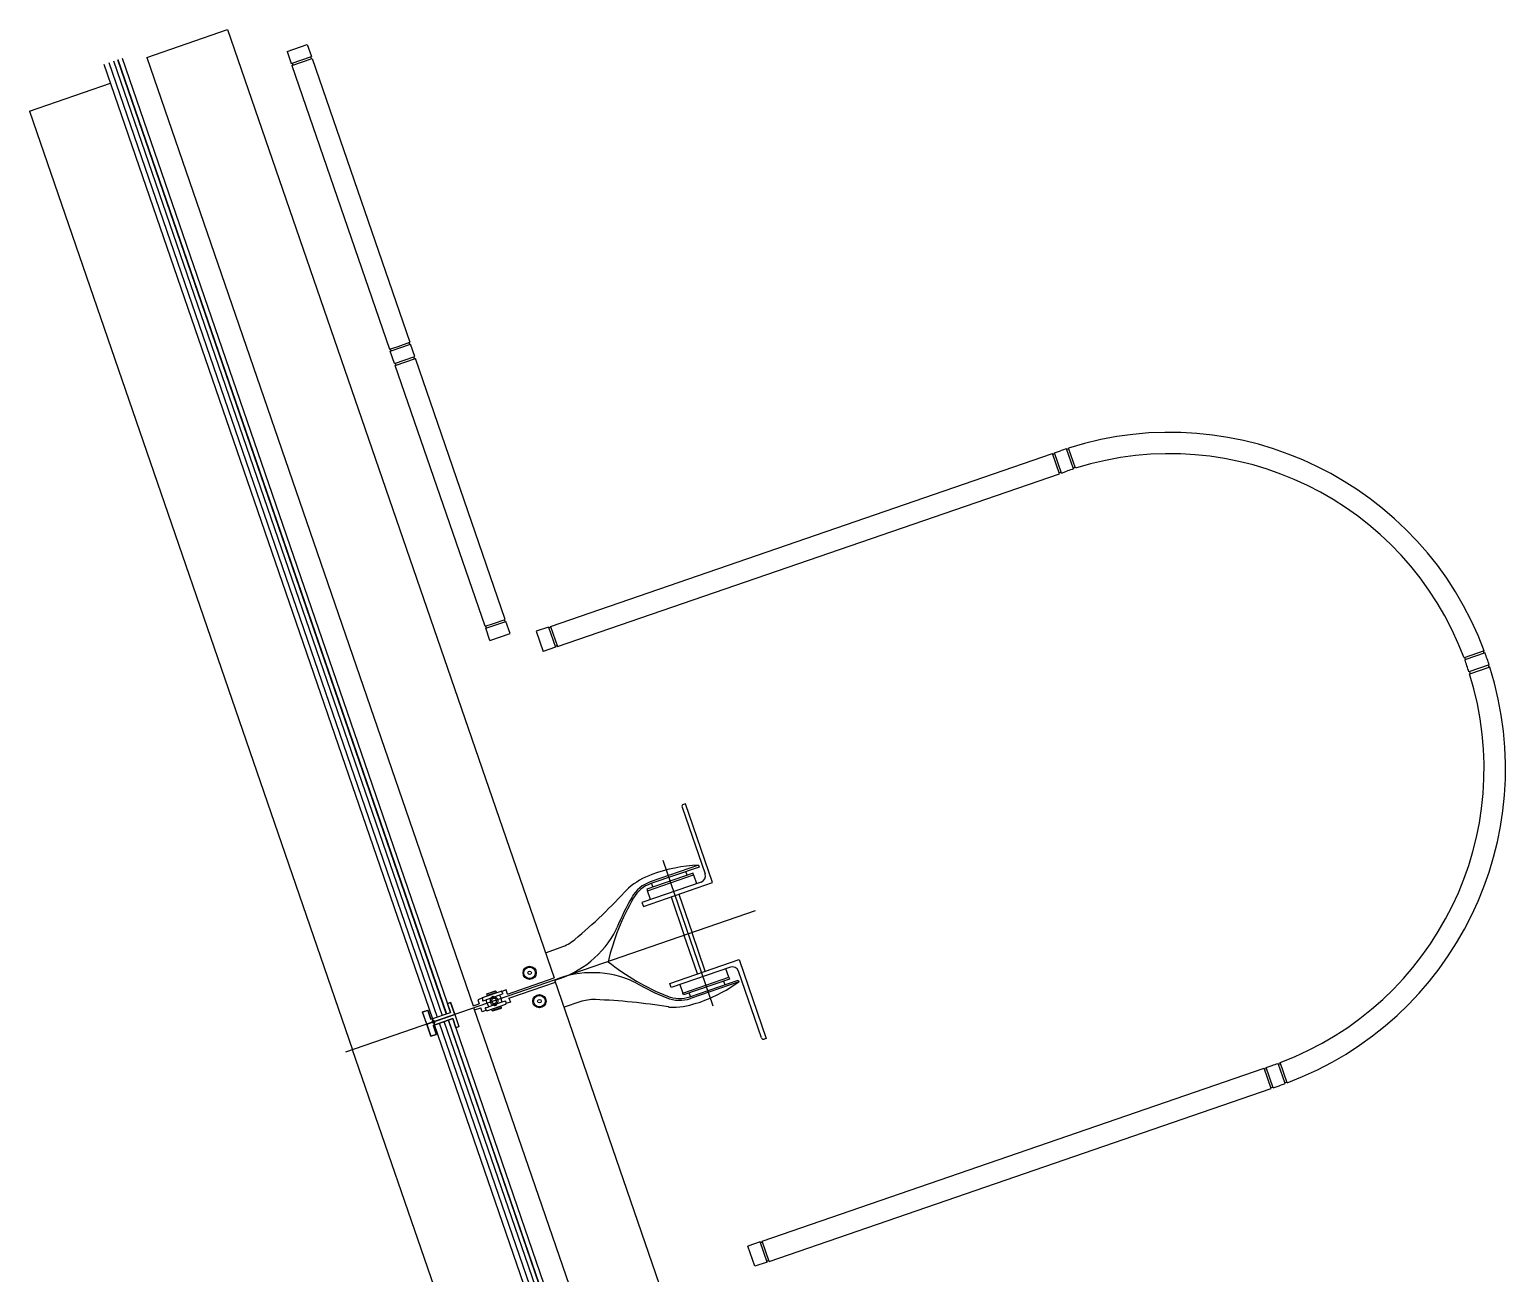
# Model space of a CAD drawing. Extents: x 809487 to 809680, y 818779 to 819225.
# Drawn here: x 809607.147 to 809610.599, y 818858.795 to 818861.703 of the extents above; entities that cross this region are included whole.
import ezdxf

# ---------------------------------------------------------------- set-up
doc = ezdxf.new("R2010")
doc.units = 0
for name, color, linetype in [('F-RC', 7, 'Continuous'), ('MAJ214__', 7, 'Continuous'), ('MAJ270__', 7, 'Continuous'), ('MAJ292__', 7, 'Continuous')]:
    doc.layers.add(name, color=color, linetype=linetype)

msp = doc.modelspace()

# ---------------------------------------------------------------- linework, layer by layer
at = {"layer": 'F-RC'}
for p, q in [((809607.7496, 818861.652), (809607.7969, 818861.6683)), ((809607.7496, 818861.652), (809607.7594, 818861.6237)), ((809607.7969, 818861.6683), (809607.8067, 818861.64)), ((809607.7594, 818861.6237), (809607.8067, 818861.64)), ((809607.761, 818861.619), (809607.8083, 818861.6352)), ((809607.761, 818861.619), (809607.9895, 818860.9556)), ((809607.7613, 818861.6243), (809607.7629, 818861.6196)), ((809607.8048, 818861.6393), (809607.8064, 818861.6346)), ((809607.8083, 818861.6352), (809608.0368, 818860.9719)), ((809607.9895, 818860.9556), (809608.0092, 818860.9623)), ((809607.9911, 818860.9508), (809608.0384, 818860.9671)), ((809608.0092, 818860.9623), (809608.0368, 818860.9719)), ((809608.0365, 818860.9665), (809608.0349, 818860.9712)), ((809608.0482, 818860.9388), (809608.0384, 818860.9671)), ((809608.0009, 818860.9225), (809607.9911, 818860.9508)), ((809607.993, 818860.9515), (809607.9914, 818860.9562)), ((809608.0009, 818860.9225), (809608.0482, 818860.9388)), ((809608.0025, 818860.9178), (809608.0498, 818860.934)), ((809608.0479, 818860.9334), (809608.0463, 818860.9381)), ((809608.2598, 818860.3242), (809608.0498, 818860.934)), ((809608.2125, 818860.3079), (809608.0025, 818860.9178)), ((809608.0044, 818860.9184), (809608.0028, 818860.9231)), ((809609.5888, 818860.6758), (809609.5725, 818860.7231)), ((809609.5935, 818860.6774), (809609.5772, 818860.7247)), ((809608.3656, 818860.3077), (809609.5393, 818860.7119)), ((809609.5556, 818860.6646), (809609.5393, 818860.7119)), ((809609.54, 818860.71), (809609.5447, 818860.7116)), ((809609.5441, 818860.7135), (809609.5582, 818860.7184)), ((809609.5603, 818860.6662), (809609.5441, 818860.7135)), ((809608.3819, 818860.2604), (809609.5556, 818860.6646)), ((809609.555, 818860.6665), (809609.5597, 818860.6681)), ((809609.5603, 818860.6662), (809609.5745, 818860.6711)), ((809608.2125, 818860.3079), (809608.2322, 818860.3147)), ((809608.2142, 818860.3032), (809608.2614, 818860.3194)), ((809608.216, 818860.3038), (809608.2144, 818860.3085)), ((809608.2322, 818860.3147), (809608.2598, 818860.3242)), ((809608.2595, 818860.3188), (809608.2579, 818860.3235)), ((809608.2712, 818860.2911), (809608.2614, 818860.3194)), ((809608.3609, 818860.3061), (809608.3325, 818860.2963)), ((809608.3609, 818860.3061), (809608.3771, 818860.2588)), ((809608.3656, 818860.3077), (809608.3819, 818860.2604)), ((809608.2239, 818860.2748), (809608.2142, 818860.3032)), ((809608.2239, 818860.2748), (809608.2712, 818860.2911)), ((809608.3325, 818860.2963), (809608.3488, 818860.2491)), ((809608.3662, 818860.3058), (809608.3615, 818860.3042)), ((809608.3771, 818860.2588), (809608.3488, 818860.2491)), ((809608.3812, 818860.2623), (809608.3765, 818860.2607)), ((809610.5493, 818860.2506), (809610.502, 818860.2343)), ((809610.551, 818860.2459), (809610.5037, 818860.2296)), ((809610.5608, 818860.2175), (809610.5135, 818860.2012)), ((809610.5623, 818860.2127), (809610.515, 818860.1964)), ((809608.8605, 818858.8705), (809610.0342, 818859.2747)), ((809610.0505, 818859.2274), (809610.0342, 818859.2747)), ((809610.0349, 818859.2728), (809610.0396, 818859.2744)), ((809610.0389, 818859.2763), (809610.0531, 818859.2812)), ((809610.0552, 818859.229), (809610.0389, 818859.2763)), ((809610.0835, 818859.2389), (809610.0672, 818859.2862)), ((809610.0882, 818859.2407), (809610.0719, 818859.288)), ((809608.8767, 818858.8233), (809610.0505, 818859.2274)), ((809610.0498, 818859.2293), (809610.0546, 818859.2309)), ((809610.0552, 818859.229), (809610.0694, 818859.2339)), ((809608.8557, 818858.8689), (809608.8274, 818858.8591)), ((809608.8436, 818858.8119), (809608.8274, 818858.8591)), ((809608.872, 818858.8216), (809608.8557, 818858.8689)), ((809608.8611, 818858.8686), (809608.8564, 818858.867)), ((809608.8767, 818858.8233), (809608.8605, 818858.8705)), ((809608.8761, 818858.8251), (809608.8714, 818858.8235)), ((809608.872, 818858.8216), (809608.8436, 818858.8119))]:
    msp.add_line(p, q, dxfattribs=at)
for radius, start, end in [(0.785, 20.4599, 107.5401), (0.785, 107.9051, 109), (0.783, 107.5363, 107.9023), (0.735, 20.5593, 107.4407), (0.735, 107.8306, 109), (0.737, 107.445, 107.8338), (0.783, 20.0977, 20.4637), (0.785, 17.9051, 20.0949), (0.785, 290.4599, 17.5401), (0.735, 17.8306, 20.1694), (0.737, 20.1662, 20.555), (0.783, 17.5363, 17.9023), (0.735, 290.5593, 17.4407), (0.737, 17.445, 17.8338), (0.735, 289, 290.1694), (0.737, 290.1662, 290.555), (0.785, 289, 290.0949), (0.783, 290.0977, 290.4637)]:
    msp.add_arc((809609.8138, 818859.9762), radius, start, end, dxfattribs=at)
at = {"layer": 'MAJ214__'}
for p, q in [((809607.3325, 818861.6257), (809608.1008, 818859.3943)), ((809607.3439, 818861.6296), (809608.1122, 818859.3983)), ((809607.3533, 818861.6329), (809608.1216, 818859.4015)), ((809607.354, 818861.6331), (809608.1224, 818859.4018)), ((809607.4214, 818861.6379), (809608.1849, 818859.4206)), ((809608.6281, 818859.7614), (809608.7454, 818859.4205)), ((809608.685, 818859.726), (809608.6821, 818859.7345)), ((809608.6017, 818859.7068), (809608.6046, 818859.6984)), ((809608.6476, 818859.6754), (809608.6786, 818859.5854)), ((809608.6656, 818859.6816), (809608.6966, 818859.5915)), ((809608.7096, 818859.4954), (809608.6786, 818859.5854)), ((809608.7276, 818859.5015), (809608.6966, 818859.5915)), ((809608.2653, 818859.4483), (809608.374, 818859.4858)), ((809608.7703, 818859.4784), (809608.7732, 818859.47)), ((809608.2065, 818859.44), (809608.2505, 818859.4551)), ((809608.2463, 818859.4457), (809608.2155, 818859.4351)), ((809608.2381, 818859.4551), (809608.2163, 818859.4476)), ((809608.217, 818859.4489), (809608.2163, 818859.4476)), ((809608.2163, 818859.4476), (809608.2173, 818859.4448)), ((809608.217, 818859.4489), (809608.2368, 818859.4557)), ((809608.2391, 818859.4522), (809608.2173, 818859.4448)), ((809608.2197, 818859.4456), (809608.2194, 818859.4449)), ((809608.2195, 818859.4445), (809608.2194, 818859.4449)), ((809608.2367, 818859.4514), (809608.2373, 818859.4511)), ((809608.2368, 818859.4557), (809608.2381, 818859.4551)), ((809608.2375, 818859.4507), (809608.2373, 818859.4511)), ((809608.2381, 818859.4551), (809608.2391, 818859.4522)), ((809608.254, 818859.4484), (809608.2464, 818859.4458)), ((809608.262, 818859.4578), (809608.2516, 818859.4542)), ((809608.2653, 818859.4483), (809608.262, 818859.4578)), ((809608.2685, 818859.4389), (809608.3772, 818859.4763)), ((809608.6928, 818859.4423), (809608.6899, 818859.4508)), ((809608.1849, 818859.4206), (809608.1991, 818859.4255)), ((809609.1372, 818856.6549), (809608.1865, 818859.4158)), ((809608.1881, 818859.4112), (809608.2024, 818859.4161)), ((809608.2062, 818859.4386), (809608.1958, 818859.435)), ((809608.1958, 818859.435), (809608.1991, 818859.4255)), ((809608.2056, 818859.4066), (809608.2024, 818859.4161)), ((809608.216, 818859.4102), (809608.2056, 818859.4066)), ((809608.2079, 818859.4325), (809608.2155, 818859.4351)), ((809608.2136, 818859.416), (809608.2212, 818859.4186)), ((809608.2171, 818859.4093), (809608.2611, 818859.4244)), ((809608.252, 818859.4292), (809608.2212, 818859.4186)), ((809608.2503, 818859.4196), (809608.2285, 818859.4121)), ((809608.2295, 818859.4093), (809608.2285, 818859.4121)), ((809608.2513, 818859.4168), (809608.2295, 818859.4093)), ((809608.2308, 818859.4087), (809608.2295, 818859.4093)), ((809608.2301, 818859.4137), (809608.2303, 818859.4133)), ((809608.2309, 818859.413), (809608.2303, 818859.4133)), ((809608.2308, 818859.4087), (809608.2507, 818859.4155)), ((809608.2479, 818859.4188), (809608.2482, 818859.4195)), ((809608.2481, 818859.4199), (809608.2482, 818859.4195)), ((809608.2513, 818859.4168), (809608.2503, 818859.4196)), ((809608.2507, 818859.4155), (809608.2513, 818859.4168)), ((809608.2597, 818859.4319), (809608.2521, 818859.4292)), ((809608.2718, 818859.4294), (809608.2614, 818859.4258)), ((809608.2685, 818859.4389), (809608.2718, 818859.4294)), ((809609.042, 818856.6618), (809608.106, 818859.3802)), ((809609.0533, 818856.6657), (809608.1173, 818859.3841)), ((809609.0628, 818856.669), (809608.1268, 818859.3873)), ((809609.0635, 818856.6692), (809608.1275, 818859.3876))]:
    msp.add_line(p, q, dxfattribs=at)
for points in [[(809608.5796, 818859.6625), (809608.5829, 818859.6531), (809608.7446, 818859.7088), (809608.6811, 818859.8932), (809608.6764, 818859.8916)], [(809608.6733, 818859.8853), (809608.727, 818859.7291)], [(809608.5995, 818859.6694), (809608.5925, 818859.6895), (809608.7003, 818859.7266), (809608.7073, 818859.7065)], [(809608.7119, 818859.7492), (809608.5991, 818859.7104)], [(809608.7177, 818859.7101), (809608.5796, 818859.6625)], [(809608.6481, 818859.4636), (809608.6448, 818859.473), (809608.8066, 818859.5287), (809608.8701, 818859.3443), (809608.8654, 818859.3426)], [(809608.7862, 818859.5111), (809608.6481, 818859.4636)], [(809608.668, 818859.4704), (809608.6749, 818859.4503), (809608.7827, 818859.4874), (809608.7757, 818859.5075)], [(809608.859, 818859.3457), (809608.8053, 818859.5018)], [(809608.8057, 818859.4767), (809608.6929, 818859.4379)]]:
    msp.add_lwpolyline(points, dxfattribs=at)
for points in [[(809608.7003, 818859.7266), (809608.6989, 818859.7308), (809608.5911, 818859.6937), (809608.5925, 818859.6895)], [(809608.7827, 818859.4874), (809608.7841, 818859.4832), (809608.6763, 818859.4461), (809608.6749, 818859.4503)]]:
    msp.add_lwpolyline(points, close=True, dxfattribs=at)
for centre, radius in [((809608.3169, 818859.4978), 0.0155), ((809608.3169, 818859.4978), 0.0135), ((809608.3169, 818859.4978), 0.0042), ((809608.3397, 818859.4317), 0.0155), ((809608.3397, 818859.4317), 0.0135), ((809608.3397, 818859.4317), 0.0042)]:
    msp.add_circle(centre, radius, dxfattribs=at)
for centre, radius, start, end in [((809608.678, 818859.8869), 0.005, 109, 199), ((809608.7128, 818859.7243), 0.015, 289, 19), ((809608.6248, 818859.6355), 0.0792, 109, 149.9624), ((809609.0471, 818859.3913), 0.567, 149.9624, 158.1041), ((809608.3132, 818859.7031), 0.2307, 285.6773, 333.2312), ((809608.5025, 818859.6102), 0.02, 326.6754, 338.1041), ((809608.4632, 818859.2676), 0.2307, 64.7688, 112.3227), ((809608.7911, 818859.497), 0.015, 19, 109), ((809608.5551, 818859.4573), 0.02, 59.8959, 71.3246), ((809608.8495, 818859.9652), 0.567, 239.8959, 248.0376), ((809608.2338, 818859.4322), 0.0095, 145.1826, 199.0001), ((809608.2338, 818859.4322), 0.0095, 198.9999, 252.8174), ((809608.2338, 818859.4322), 0.006, 18.9999, 199.0001), ((809608.2338, 818859.4322), 0.006, 198.9999, 19.0001), ((809608.2338, 818859.4322), 0.0109, 101.1265, 116.8735), ((809608.2338, 818859.4322), 0.0109, 281.1265, 296.8735), ((809608.2338, 818859.4322), 0.0095, 18.9999, 71.3051), ((809608.2338, 818859.4322), 0.0095, 326.6949, 19.0001), ((809608.6671, 818859.5128), 0.0792, 248.0376, 289), ((809608.8638, 818859.3474), 0.005, 199, 289)]:
    msp.add_arc(centre, radius, start, end, dxfattribs=at)
for points, degree in [([(809608.2464, 818859.4458), (809608.2464, 818859.4458), (809608.2463, 818859.4458), (809608.2463, 818859.4457)], 2), ([(809608.2464, 818859.4458), (809608.2464, 818859.4458), (809608.2464, 818859.4458), (809608.2465, 818859.4456), (809608.2466, 818859.4454), (809608.2468, 818859.4449), (809608.247, 818859.4445), (809608.2476, 818859.4434), (809608.2481, 818859.4426), (809608.2492, 818859.4405), (809608.2497, 818859.4394), (809608.2502, 818859.4381), (809608.2502, 818859.438), (809608.2502, 818859.4379)], 3), ([(809608.2512, 818859.4547), (809608.2511, 818859.4548), (809608.2511, 818859.4548), (809608.251, 818859.4549), (809608.251, 818859.4549), (809608.2509, 818859.455), (809608.2509, 818859.455), (809608.2508, 818859.455), (809608.2508, 818859.4551), (809608.2508, 818859.4551), (809608.2507, 818859.4551), (809608.2507, 818859.4551), (809608.2506, 818859.4551), (809608.2506, 818859.4551), (809608.2505, 818859.4551), (809608.2505, 818859.4551)], 3), ([(809608.2543, 818859.4494), (809608.2542, 818859.4497), (809608.2541, 818859.45), (809608.2537, 818859.4508), (809608.2534, 818859.4513), (809608.2529, 818859.4523), (809608.2526, 818859.4528), (809608.2519, 818859.4538), (809608.2516, 818859.4543), (809608.2512, 818859.4547)], 3), ([(809608.254, 818859.4484), (809608.254, 818859.4484), (809608.254, 818859.4484), (809608.2541, 818859.4484), (809608.2541, 818859.4484), (809608.2542, 818859.4485), (809608.2542, 818859.4485), (809608.2543, 818859.4486), (809608.2543, 818859.4486), (809608.2544, 818859.4488), (809608.2544, 818859.4489), (809608.2544, 818859.449), (809608.2544, 818859.4491), (809608.2544, 818859.4492)], 3), ([(809608.2543, 818859.4494), (809608.2543, 818859.4493), (809608.2543, 818859.4493), (809608.2544, 818859.4493), (809608.2544, 818859.4492), (809608.2544, 818859.4492), (809608.2544, 818859.4492), (809608.2544, 818859.4492)], 3), ([(809608.2065, 818859.44), (809608.2065, 818859.44), (809608.2065, 818859.44), (809608.2064, 818859.4399), (809608.2064, 818859.4399), (809608.2063, 818859.4398), (809608.2063, 818859.4398), (809608.2063, 818859.4397), (809608.2063, 818859.4397), (809608.2063, 818859.4396), (809608.2063, 818859.4396), (809608.2063, 818859.4395), (809608.2062, 818859.4394), (809608.2062, 818859.4394), (809608.2062, 818859.4393), (809608.2062, 818859.4393)], 3), ([(809608.2062, 818859.4393), (809608.2062, 818859.4386), (809608.2063, 818859.438), (809608.2063, 818859.4369), (809608.2064, 818859.4363), (809608.2066, 818859.4352), (809608.2067, 818859.4346), (809608.2069, 818859.4338), (809608.207, 818859.4334), (809608.2071, 818859.4331)], 3), ([(809608.2071, 818859.4329), (809608.2071, 818859.4329), (809608.2071, 818859.4329), (809608.2071, 818859.433), (809608.2071, 818859.433), (809608.2071, 818859.433), (809608.2071, 818859.4331), (809608.2071, 818859.4331)], 3), ([(809608.2071, 818859.4329), (809608.2071, 818859.4329), (809608.2072, 818859.4328), (809608.2072, 818859.4327), (809608.2073, 818859.4327), (809608.2074, 818859.4326), (809608.2074, 818859.4325), (809608.2076, 818859.4325), (809608.2076, 818859.4325), (809608.2078, 818859.4325), (809608.2078, 818859.4325), (809608.2079, 818859.4325), (809608.2079, 818859.4325), (809608.2079, 818859.4325)], 3), ([(809608.2132, 818859.4152), (809608.2132, 818859.4152), (809608.2132, 818859.4153), (809608.2132, 818859.4154), (809608.2132, 818859.4155), (809608.2132, 818859.4156), (809608.2132, 818859.4157), (809608.2133, 818859.4158), (809608.2134, 818859.4159), (809608.2135, 818859.4159), (809608.2135, 818859.416), (809608.2136, 818859.416), (809608.2136, 818859.416), (809608.2136, 818859.416)], 3), ([(809608.2132, 818859.4152), (809608.2132, 818859.4152), (809608.2132, 818859.4152), (809608.2132, 818859.4151), (809608.2133, 818859.4151), (809608.2133, 818859.4151), (809608.2133, 818859.415), (809608.2133, 818859.415)], 3), ([(809608.2164, 818859.4097), (809608.2161, 818859.4101), (809608.2157, 818859.4106), (809608.215, 818859.4116), (809608.2147, 818859.4121), (809608.2142, 818859.4131), (809608.2139, 818859.4136), (809608.2136, 818859.4144), (809608.2134, 818859.4147), (809608.2133, 818859.415)], 3), ([(809608.2174, 818859.4265), (809608.217, 818859.4276), (809608.2167, 818859.4286), (809608.2163, 818859.4307), (809608.2161, 818859.4318), (809608.2159, 818859.4333), (809608.2158, 818859.4338), (809608.2157, 818859.4345), (809608.2156, 818859.4348), (809608.2155, 818859.435), (809608.2155, 818859.4351), (809608.2155, 818859.4351)], 3), ([(809608.2171, 818859.4093), (809608.2171, 818859.4092), (809608.217, 818859.4092), (809608.217, 818859.4093), (809608.2169, 818859.4093), (809608.2168, 818859.4093), (809608.2168, 818859.4093), (809608.2168, 818859.4094), (809608.2167, 818859.4094), (809608.2167, 818859.4094), (809608.2166, 818859.4094), (809608.2166, 818859.4095), (809608.2166, 818859.4095), (809608.2165, 818859.4096), (809608.2165, 818859.4096), (809608.2164, 818859.4097)], 3), ([(809608.2174, 818859.4265), (809608.2177, 818859.4255), (809608.2181, 818859.4245), (809608.2191, 818859.4226), (809608.2196, 818859.4216), (809608.2203, 818859.4203), (809608.2206, 818859.4198), (809608.221, 818859.4192), (809608.2211, 818859.419), (809608.2212, 818859.4187), (809608.2212, 818859.4186), (809608.2212, 818859.4186)], 3), ([(809608.2259, 818859.4374), (809608.226, 818859.4376), (809608.2261, 818859.4378), (809608.2263, 818859.4381), (809608.2264, 818859.4383), (809608.2266, 818859.4385), (809608.2266, 818859.4386), (809608.2267, 818859.4387), (809608.2267, 818859.4387), (809608.2267, 818859.4387)], 3), ([(809608.2267, 818859.4387), (809608.2277, 818859.4402), (809608.2289, 818859.442)], 2), ([(809608.2308, 818859.4232), (809608.2309, 818859.4231), (809608.2312, 818859.4231), (809608.2316, 818859.4229), (809608.2318, 818859.4229), (809608.232, 818859.4228), (809608.2321, 818859.4227), (809608.2322, 818859.4227), (809608.2322, 818859.4227), (809608.2322, 818859.4227)], 3), ([(809608.2317, 818859.4429), (809608.2336, 818859.4423), (809608.2354, 818859.4417)], 2), ([(809608.2322, 818859.4227), (809608.234, 818859.4221), (809608.2359, 818859.4215)], 2), ([(809608.2354, 818859.4417), (809608.2354, 818859.4417), (809608.2354, 818859.4417), (809608.2355, 818859.4417), (809608.2356, 818859.4416), (809608.2358, 818859.4415), (809608.236, 818859.4415), (809608.2365, 818859.4413), (809608.2367, 818859.4413), (809608.2368, 818859.4412)], 3), ([(809608.2388, 818859.4224), (809608.2399, 818859.4242), (809608.2409, 818859.4257)], 2), ([(809608.2409, 818859.4257), (809608.2409, 818859.4257), (809608.2409, 818859.4257), (809608.241, 818859.4258), (809608.241, 818859.4259), (809608.2412, 818859.4261), (809608.2413, 818859.4263), (809608.2415, 818859.4266), (809608.2416, 818859.4268), (809608.2417, 818859.427)], 3), ([(809608.2521, 818859.4292), (809608.2521, 818859.4293), (809608.2521, 818859.4293), (809608.252, 818859.4294), (809608.252, 818859.4296), (809608.2519, 818859.4302), (809608.2518, 818859.4306), (809608.2516, 818859.4318), (809608.2515, 818859.4329), (809608.251, 818859.4351), (809608.2507, 818859.4363), (809608.2503, 818859.4376), (809608.2503, 818859.4377), (809608.2502, 818859.4379)], 3), ([(809608.2521, 818859.4292), (809608.2521, 818859.4292), (809608.252, 818859.4292), (809608.252, 818859.4292)], 2), ([(809608.2597, 818859.4319), (809608.2597, 818859.4319), (809608.2597, 818859.4319), (809608.2598, 818859.4319), (809608.2598, 818859.4319), (809608.2599, 818859.4319), (809608.2599, 818859.4319), (809608.26, 818859.4319), (809608.2601, 818859.4319), (809608.2602, 818859.4318), (809608.2603, 818859.4317), (809608.2604, 818859.4316), (809608.2605, 818859.4316), (809608.2605, 818859.4315)], 3), ([(809608.2605, 818859.4313), (809608.2605, 818859.4313), (809608.2605, 818859.4313), (809608.2605, 818859.4314), (809608.2605, 818859.4314), (809608.2605, 818859.4315), (809608.2605, 818859.4315), (809608.2605, 818859.4315)], 3), ([(809608.2605, 818859.4313), (809608.2606, 818859.431), (809608.2607, 818859.4306), (809608.2609, 818859.4298), (809608.261, 818859.4292), (809608.2612, 818859.4281), (809608.2613, 818859.4275), (809608.2614, 818859.4264), (809608.2614, 818859.4257), (809608.2614, 818859.4251)], 3), ([(809608.2614, 818859.4251), (809608.2614, 818859.4251), (809608.2614, 818859.425), (809608.2614, 818859.4249), (809608.2613, 818859.4249), (809608.2613, 818859.4248), (809608.2613, 818859.4248), (809608.2613, 818859.4247), (809608.2613, 818859.4247), (809608.2613, 818859.4246), (809608.2612, 818859.4246), (809608.2612, 818859.4245), (809608.2612, 818859.4245), (809608.2611, 818859.4244), (809608.2611, 818859.4244), (809608.2611, 818859.4244)], 3)]:
    msp.add_open_spline(points, degree=degree, dxfattribs=at)
at = {"layer": 'MAJ270__'}
for p, q in [((809608.8446, 818859.6424), (809607.8864, 818859.3125)), ((809608.0895, 818859.3904), (809608.0944, 818859.3762)), ((809608.0895, 818859.3904), (809608.0944, 818859.3762)), ((809608.0944, 818859.3762), (809608.0895, 818859.3904)), ((809608.0944, 818859.3763), (809608.0895, 818859.3904))]:
    msp.add_line(p, q, dxfattribs=at)
for centre in [(809608.0919, 818859.3833), (809608.092, 818859.3833), (809608.092, 818859.3833), (809608.092, 818859.3833)]:
    msp.add_circle(centre, 0.003, dxfattribs=at)
at = {"layer": 'MAJ292__'}
for p, q in [((809607.4214, 818861.6379), (809607.6105, 818861.703)), ((809607.6105, 818861.703), (809608.374, 818859.4858)), ((809607.3212, 818861.6218), (809608.0895, 818859.3904)), ((809607.3637, 818861.6364), (809608.132, 818859.4051)), ((809607.1474, 818861.5122), (809607.3365, 818861.5773)), ((809607.1474, 818861.5122), (809607.9028, 818859.3182)), ((809609.3127, 818856.7594), (809608.3756, 818859.4809)), ((809608.0666, 818859.4062), (809608.0788, 818859.4105)), ((809608.0862, 818859.3892), (809608.0788, 818859.4105)), ((809608.1247, 818859.4263), (809608.1321, 818859.4288)), ((809608.1321, 818859.405), (809608.1247, 818859.4263)), ((809608.1418, 818859.4004), (809608.1321, 818859.4288)), ((809608.0763, 818859.3779), (809608.0666, 818859.4062)), ((809608.0763, 818859.378), (809608.1418, 818859.4005)), ((809608.0763, 818859.3779), (809608.1418, 818859.4004)), ((809608.0763, 818859.3779), (809608.1418, 818859.4004)), ((809608.0763, 818859.3779), (809608.1418, 818859.4004)), ((809608.0763, 818859.3779), (809608.0861, 818859.3495)), ((809608.0862, 818859.3892), (809608.1321, 818859.405)), ((809608.0911, 818859.375), (809608.1369, 818859.3908)), ((809608.0911, 818859.375), (809608.0984, 818859.3538)), ((809609.0304, 818856.6578), (809608.0944, 818859.3762)), ((809608.1369, 818859.3908), (809608.1443, 818859.3696)), ((809609.073, 818856.6725), (809608.1369, 818859.3908)), ((809608.1418, 818859.4004), (809608.1516, 818859.3721)), ((809608.0861, 818859.3495), (809608.0984, 818859.3538)), ((809608.1443, 818859.3696), (809608.1516, 818859.3721)), ((809608.8535, 818856.5572), (809607.9029, 818859.3182))]:
    msp.add_line(p, q, dxfattribs=at)
for points in [[(809608.7119, 818859.7492), (809608.7132, 818859.7452), (809608.6004, 818859.7064)], [(809608.3536, 818859.5448), (809608.3904, 818859.5575)], [(809608.6915, 818859.4419), (809608.8043, 818859.4807), (809608.8057, 818859.4767)], [(809608.0763, 818859.378), (809608.0665, 818859.4063), (809608.0788, 818859.4106), (809608.0862, 818859.3893), (809608.132, 818859.4051), (809608.1247, 818859.4264), (809608.132, 818859.4289), (809608.1418, 818859.4005)], [(809608.4344, 818859.4299), (809608.3976, 818859.4172)], [(809608.0984, 818859.3538), (809608.0861, 818859.3495), (809608.0763, 818859.3779)], [(809608.1418, 818859.4004), (809608.1516, 818859.3721), (809608.1443, 818859.3696), (809608.1369, 818859.3908), (809608.0911, 818859.375), (809608.0984, 818859.3538)]]:
    msp.add_lwpolyline(points, dxfattribs=at)
for centre, radius, start, end in [((809608.6598, 818859.5647), 0.1724, 109.2751, 130.3961), ((809608.7229, 818859.4101), 0.3393, 91.8607, 110.7061), ((809607.5594, 818860.601), 1.3402, 310.0784, 317.4258), ((809608.5611, 818859.6808), 0.02, 130.3961, 137.4258), ((809608.6248, 818859.6355), 0.075, 109, 149.9624), ((809609.0471, 818859.3913), 0.5628, 149.9624, 166.3679), ((809608.3579, 818859.6521), 0.1, 289, 310.0784), ((809608.8495, 818859.9652), 0.5628, 231.6321, 248.0376), ((809608.6671, 818859.5128), 0.075, 248.0376, 289), ((809608.6056, 818859.7507), 0.3393, 287.2939, 306.1393), ((809608.467, 818859.3353), 0.1, 87.9216, 109), ((809608.422, 818858.0959), 1.3402, 80.5742, 87.9216), ((809608.6447, 818859.4378), 0.02, 260.5742, 267.6039), ((809608.6511, 818859.59), 0.1724, 267.6039, 288.7249)]:
    msp.add_arc(centre, radius, start, end, dxfattribs=at)

doc.saveas('drawing.dxf')
